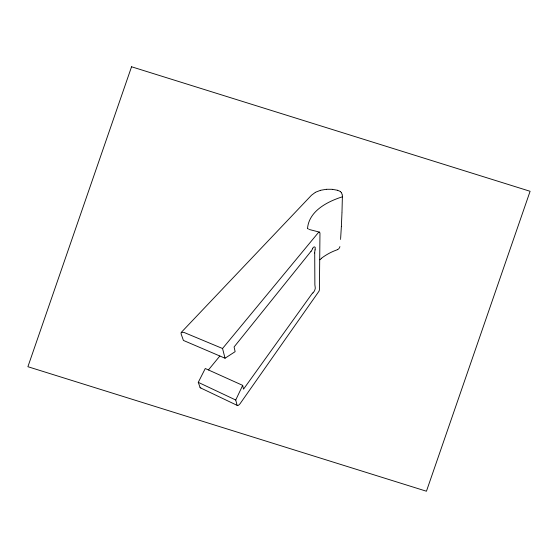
<?xml version="1.0" encoding="UTF-8"?>
<svg xmlns="http://www.w3.org/2000/svg" width="558" height="558" viewBox="0 0 558 558"><rect width="100%" height="100%" fill="white"/><g stroke="black" fill="none" stroke-linecap="round" stroke-linejoin="round"><path stroke-width="0.84" d="M342.382 196.716L341.991 212.019M342.382 196.618L342.382 196.256M342.382 196.8C327.713 201.494 309.125 210.771 307.535 228.313M341.977 212.465L341.377 226.241M341.37 226.409L340.645 238.266M340.561 239.382L340.596 238.908M339.906 246.58L339.543 247.675A3.983 3.85 -12.3 0 1 339.271 248.136L339.159 248.303M309.292 229.512L319.448 232.1L319.964 232.993L319.413 289.916A13.58 13.12 -12.3 0 1 318.953 291.283L239.968 403.846L238.454 405.317L237.422 405.499A1.018 0.983 -12.3 0 1 237.004 404.857L235.734 400.016L242.681 385.376L205.267 368.517L198.271 382.342L200.008 387.238M312.613 248.708C312.975 246.615 315.828 245.952 315.207 248.735A7.407 7.156 -12.3 0 1 315.047 249.879M311.036 251.288L234.088 346.964L235.134 351.666L225.034 358.222L183.415 340.429L181.064 333.775L181.266 332.401L311.517 195.209L315.423 192.315M208.434 369.94L219.852 356.004M225.034 358.222L222.544 348.506L318.269 232.707L319.371 232.079M181.266 332.401L183.812 332.352L222.544 348.506M338.727 248.784L338.511 248.973A3.843 3.711 -12.3 0 1 337.974 249.342L337.444 249.593M319.86 259.77L321.575 258.312M312.933 292.915L314.245 291.262A10.658 10.302 -12.3 0 0 315.27 288.179L315.026 285.863A5.936 5.733 -12.3 0 1 314.872 284.475L314.712 252.983M315.8 192.119L320.543 190.313M320.766 190.25L326.332 189.301M326.576 189.281L332.087 189.295M332.324 189.322L337.583 190.285M337.611 190.292L340.22 191.429M198.271 382.342L235.734 400.016M200.838 388.04L237.422 405.499M308.462 229.101L307.751 228.55M340.45 191.624L341.343 192.649M341.475 192.859L342.019 194.065M342.138 194.449L342.368 195.872M242.681 385.376L243.532 389.156L311.58 294.352A6.284 6.075 -12.3 0 1 312.919 292.894M200.852 388.012A1.625 1.569 -12.3 0 1 199.973 387.252M314.698 252.983A16.573 16.015 -12.3 0 1 315.068 249.886M312.592 248.701A13.776 13.308 -12.3 0 1 311.05 251.302M321.506 258.221A55.73 53.854 -12.3 0 1 337.416 249.712M131.555 66.772L27.9 366.711L426.445 491.228L530.1 191.289L131.555 66.772"/></g></svg>
